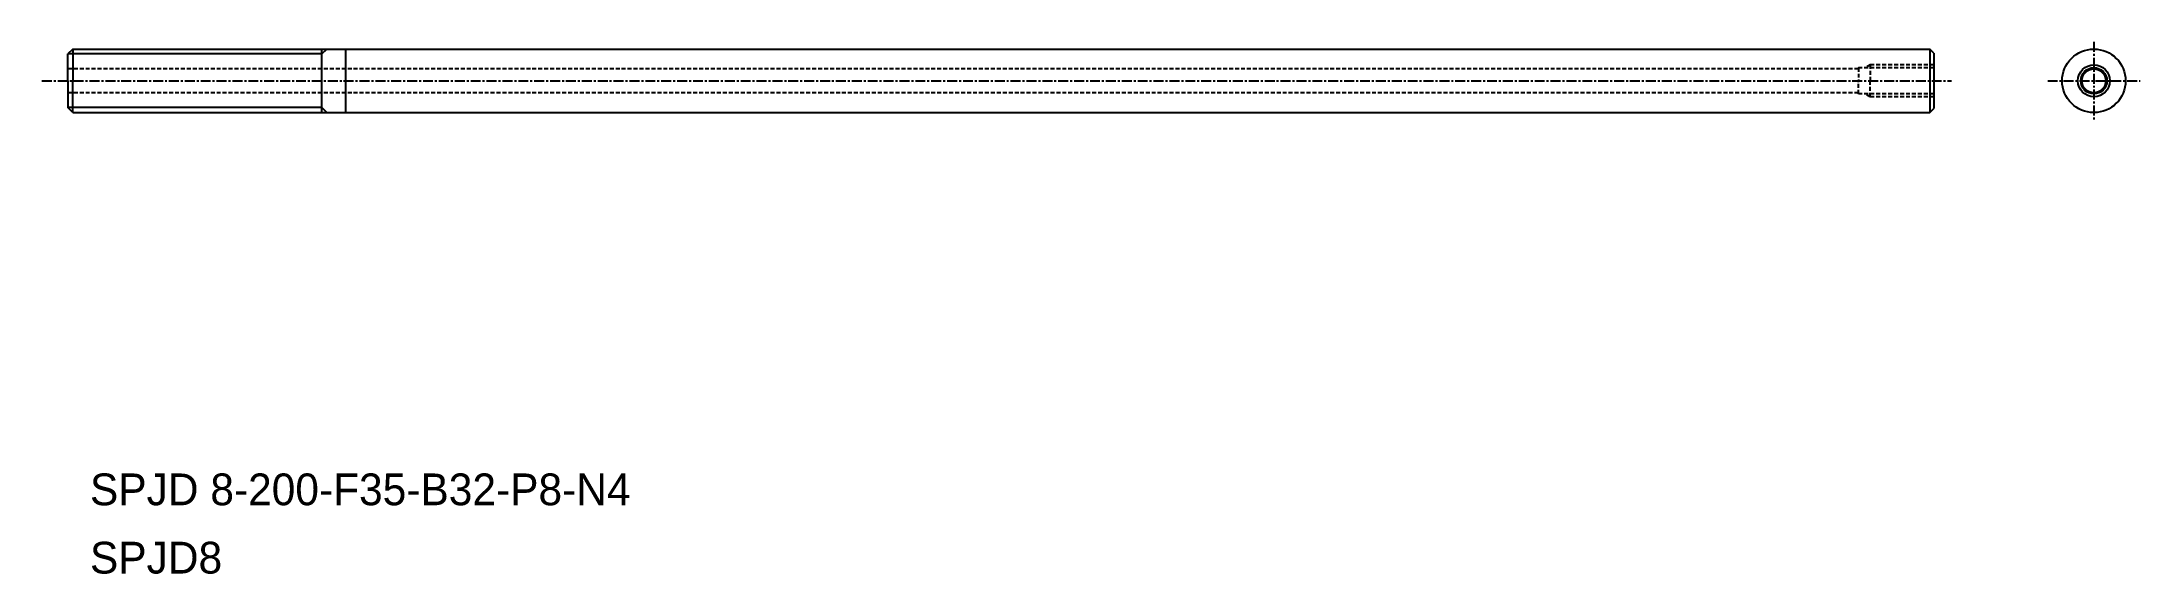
# Model space of a CAD drawing. Extents: x 117 to 381, y 94 to 161.
import ezdxf

# ---------------------------------------------------------------- set-up
doc = ezdxf.new("R2010")
doc.units = 0
doc.linetypes.add('CENTER', pattern=[2, 1.25, -0.25, 0.25, -0.25])
doc.linetypes.add('DASHED', pattern=[0.75, 0.5, -0.25])
doc.layers.get('0').update_dxf_attribs({"linetype": 'CONTINUOUS'})
doc.layers.add('CENTER', color=1, linetype='CENTER')

msp = doc.modelspace()

# ---------------------------------------------------------------- linework, layer by layer
at = {"color": 7, "linetype": 'CONTINUOUS'}
for p, q in [((120.94, 160.39), (120.31, 159.77)), ((120.31, 156.39), (120.31, 159.77)), ((120.94, 160.39), (155.81, 160.39)), ((120.94, 160.39), (120.94, 156.39)), ((152.31, 152.39), (152.31, 160.39)), ((155.31, 152.39), (155.31, 160.39)), ((155.81, 160.39), (354.81, 160.39)), ((354.81, 160.39), (354.81, 152.39)), ((355.31, 159.89), (354.81, 160.39)), ((355.31, 159.89), (355.31, 152.89)), ((120.31, 156.39), (120.31, 153.02)), ((120.94, 152.39), (120.94, 156.39)), ((120.94, 152.39), (120.31, 153.02)), ((120.94, 152.39), (155.81, 152.39)), ((155.81, 152.39), (354.81, 152.39)), ((354.81, 152.39), (355.31, 152.89))]:
    msp.add_line(p, q, dxfattribs=at)
at = {"color": 3, "linetype": 'CONTINUOUS'}
for p, q in [((152.31, 159.77), (120.31, 159.77)), ((152.31, 159.77), (152.94, 160.39)), ((152.31, 153.02), (120.31, 153.02)), ((152.31, 153.02), (152.94, 152.39))]:
    msp.add_line(p, q, dxfattribs=at)
at = {"color": 3, "linetype": 'DASHED'}
for p, q in [((345.81, 157.89), (120.31, 157.89)), ((345.81, 158.04), (345.72, 157.89)), ((355.31, 158.04), (345.81, 158.04)), ((345.81, 158.04), (345.81, 156.39)), ((345.81, 154.74), (345.81, 156.39)), ((347.31, 158.39), (346.7, 158.04)), ((355.31, 158.39), (347.31, 158.39)), ((347.31, 158.39), (347.31, 156.39)), ((347.31, 154.39), (347.31, 156.39)), ((345.81, 154.89), (120.31, 154.89)), ((345.81, 154.74), (345.72, 154.89)), ((355.31, 154.74), (345.81, 154.74)), ((347.31, 154.39), (346.7, 154.74)), ((355.31, 154.39), (347.31, 154.39))]:
    msp.add_line(p, q, dxfattribs=at)
at = {"color": 7, "linetype": 'CONTINUOUS'}
for radius in [4, 1.5]:
    msp.add_circle((375.47, 156.39), radius, dxfattribs=at)
at = {"color": 3, "linetype": 'CONTINUOUS'}
for radius in [2, 1.65]:
    msp.add_circle((375.47, 156.39), radius, dxfattribs=at)
at = {"layer": 'CENTER', "color": 1, "linetype": 'CENTER'}
for p, q in [((375.47, 161.28), (375.47, 151.5)), ((117.05, 156.39), (357.53, 156.39)), ((369.66, 156.39), (381.28, 156.39))]:
    msp.add_line(p, q, dxfattribs=at)

# ---------------------------------------------------------------- texts
at = {"color": 7, "linetype": 'CONTINUOUS'}
for s, p in [('SPJD 8-200-F35-B32-P8-N4', (123.1, 102.95)), ('SPJD8', (123.1, 94.35))]:
    msp.add_text(s, height=4, dxfattribs=at).set_placement(p)

doc.saveas('drawing.dxf')
